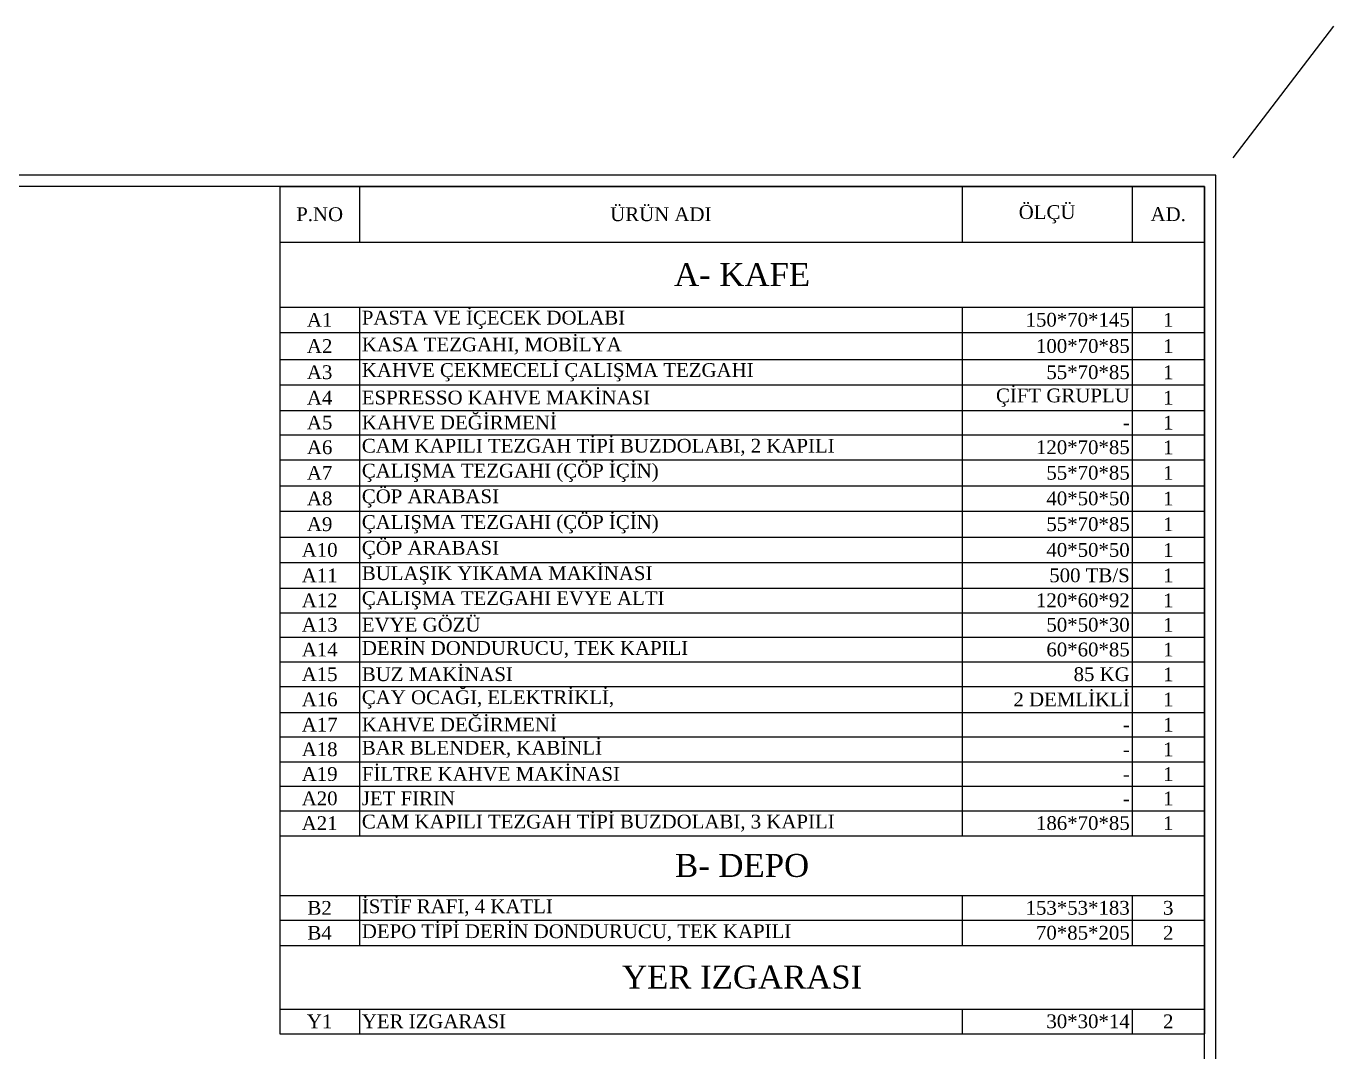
# Model space of a CAD drawing. Header units: centimetres. Extents: x 129504 to 136745, y 33909 to 36322.
# Drawn here: x 135608 to 136745, y 35429 to 36322 of the extents above; entities that cross this region are included whole.
import ezdxf

# ---------------------------------------------------------------- set-up
doc = ezdxf.new("R2010")
doc.units = ezdxf.units.CM
doc.header["$LTSCALE"] = 10
doc.header["$MEASUREMENT"] = 0
doc.layers.add('Sktürk ANTET', color=7, linetype='Continuous')
doc.styles.add('Halil 1', font='times.ttf', dxfattribs={"height": 12})

# ---------------------------------------------------------------- blocks, each defined once
blk = doc.blocks.new('*T21')
at = {"color": 0, "linetype": 'ByBlock', "lineweight": -2, "transparency": 16777216}
for p, q in [((0, 0), (804.3, 0)), ((0, 0), (0, -736.8)), ((69.3, 0), (69.3, -48.2)), ((593.5, 0), (593.5, -48.2)), ((741.3, 0), (741.3, -48.2)), ((804.3, 0), (804.3, -736.8)), ((0, -48.2), (804.3, -48.2)), ((0, -104.8), (804.3, -104.8)), ((69.3, -104.8), (69.3, -564.6)), ((593.5, -104.8), (593.5, -564.6)), ((741.3, -104.8), (741.3, -564.6)), ((0, -127), (804.3, -127)), ((0, -150.4), (804.3, -150.4)), ((0, -172.5), (804.3, -172.5)), ((0, -194.7), (804.3, -194.7)), ((0, -216), (804.3, -216)), ((0, -237.7), (804.3, -237.7)), ((0, -260.3), (804.3, -260.3)), ((0, -282.4), (804.3, -282.4)), ((0, -305), (804.3, -305)), ((0, -327.1), (804.3, -327.1)), ((0, -349.3), (804.3, -349.3)), ((0, -370.6), (804.3, -370.6)), ((0, -391.8), (804.3, -391.8)), ((0, -413.5), (804.3, -413.5)), ((0, -434.8), (804.3, -434.8)), ((0, -457.4), (804.3, -457.4)), ((0, -478.6), (804.3, -478.6)), ((0, -500.4), (804.3, -500.4)), ((0, -521.6), (804.3, -521.6)), ((0, -542.9), (804.3, -542.9)), ((0, -564.6), (804.3, -564.6)), ((0, -616.5), (804.3, -616.5)), ((69.3, -616.5), (69.3, -660)), ((593.5, -616.5), (593.5, -660)), ((741.3, -616.5), (741.3, -660)), ((0, -638.2), (804.3, -638.2)), ((0, -660), (804.3, -660)), ((0, -715.5), (804.3, -715.5)), ((69.3, -715.5), (69.3, -736.8)), ((593.5, -715.5), (593.5, -736.8)), ((741.3, -715.5), (741.3, -736.8)), ((0, -736.8), (804.3, -736.8))]:
    blk.add_line(p, q, dxfattribs=at)
at = {"color": 0, "transparency": 16777216, "style": 'Halil 1'}
for s, insert, char_height, width, attachment_point in [('P.NO', (34.6, -24.1), 12, 39.257, 5), ('ÜRÜN ADI', (331.4, -24.1), 12, 494.265, 5), ('ÖLÇÜ', (667.4, -24.1), 12, 117.737, 5), ('AD.', (772.8, -24.1), 12, 33.034, 5), ('A- KAFE', (402.1, -76.5), 20, 774.293, 5), ('A1', (34.6, -115.9), 12, 65.257, 5), ('PASTA VE İÇECEK DOLABI ^J', (71.3, -115.9), 12, 520.265, 4), ('150*70*145', (739.3, -115.9), 12, 143.737, 6), ('1', (772.8, -115.9), 12, 59.034, 5), ('A2', (34.6, -138.7), 12, 65.257, 5), ('KASA TEZGAHI, MOBİLYA ^J', (71.3, -138.7), 12, 520.265, 4), ('100*70*85', (739.3, -138.7), 12, 143.737, 6), ('1', (772.8, -138.7), 12, 59.034, 5), ('A3', (34.6, -161.5), 12, 65.257, 5), ('KAHVE ÇEKMECELİ ÇALIŞMA TEZGAHI ^J', (71.3, -161.5), 12, 520.265, 4), ('55*70*85', (739.3, -161.5), 12, 143.737, 6), ('1', (772.8, -161.5), 12, 59.034, 5), ('A4', (34.6, -183.6), 12, 65.257, 5), ('ESPRESSO KAHVE MAKİNASI ^J', (71.3, -183.6), 12, 520.265, 4), ('ÇİFT GRUPLU', (739.3, -183.6), 12, 143.737, 6), ('1', (772.8, -183.6), 12, 59.034, 5), ('A5', (34.6, -205.3), 12, 65.257, 5), ('KAHVE DEĞİRMENİ ^J', (71.3, -205.3), 12, 520.265, 4), ('1', (772.8, -205.3), 12, 59.034, 5), ('-', (739.3, -205.3), 12, 143.737, 6), ('A6', (34.6, -226.8), 12, 65.257, 5), ('CAM KAPILI TEZGAH TİPİ BUZDOLABI, 2 KAPILI ^J', (71.3, -226.8), 12, 520.265, 4), ('120*70*85', (739.3, -226.8), 12, 143.737, 6), ('1', (772.8, -226.8), 12, 59.034, 5), ('ÇALIŞMA TEZGAHI (ÇÖP İÇİN)^J', (71.3, -249), 12, 520.265, 4), ('A7', (34.6, -249), 12, 65.257, 5), ('55*70*85', (739.3, -249), 12, 143.737, 6), ('1', (772.8, -249), 12, 59.034, 5), ('ÇÖP ARABASI ^J', (71.3, -271.3), 12, 520.265, 4), ('A8', (34.6, -271.3), 12, 65.257, 5), ('40*50*50', (739.3, -271.3), 12, 143.737, 6), ('1', (772.8, -271.3), 12, 59.034, 5), ('ÇALIŞMA TEZGAHI (ÇÖP İÇİN)^J', (71.3, -293.7), 12, 520.265, 4), ('A9', (34.6, -293.7), 12, 65.257, 5), ('55*70*85', (739.3, -293.7), 12, 143.737, 6), ('1', (772.8, -293.7), 12, 59.034, 5), ('ÇÖP ARABASI ^J', (71.3, -316.1), 12, 520.265, 4), ('A10', (34.6, -316.1), 12, 65.257, 5), ('40*50*50', (739.3, -316.1), 12, 143.737, 6), ('1', (772.8, -316.1), 12, 59.034, 5), ('BULAŞIK YIKAMA MAKİNASI ^J', (71.3, -338.2), 12, 520.265, 4), ('A11', (34.6, -338.2), 12, 65.257, 5), ('500 TB/S', (739.3, -338.2), 12, 143.737, 6), ('1', (772.8, -338.2), 12, 59.034, 5), ('ÇALIŞMA TEZGAHI EVYE ALTI^J', (71.3, -359.9), 12, 520.265, 4), ('A12', (34.6, -359.9), 12, 65.257, 5), ('120*60*92', (739.3, -359.9), 12, 143.737, 6), ('1', (772.8, -359.9), 12, 59.034, 5), ('A13', (34.6, -381.2), 12, 65.257, 5), ('EVYE GÖZÜ ^J', (71.3, -381.2), 12, 520.265, 4), ('50*50*30', (739.3, -381.2), 12, 143.737, 6), ('1', (772.8, -381.2), 12, 59.034, 5), ('A14', (34.6, -402.7), 12, 65.257, 5), ('DERİN DONDURUCU, TEK KAPILI ^J', (71.3, -402.7), 12, 520.265, 4), ('60*60*85', (739.3, -402.7), 12, 143.737, 6), ('1', (772.8, -402.7), 12, 59.034, 5), ('A15', (34.6, -424.2), 12, 65.257, 5), ('BUZ MAKİNASI ^J', (71.3, -424.2), 12, 520.265, 4), ('85 KG', (739.3, -424.2), 12, 143.737, 6), ('1', (772.8, -424.2), 12, 59.034, 5), ('A16', (34.6, -446.1), 12, 65.257, 5), ('ÇAY OCAĞI, ELEKTRİKLİ,', (71.3, -446.1), 12, 520.265, 4), ('2 DEMLİKLİ', (739.3, -446.1), 12, 143.737, 6), ('1', (772.8, -446.1), 12, 59.034, 5), ('A17', (34.6, -468), 12, 65.257, 5), ('KAHVE DEĞİRMENİ ^J', (71.3, -468), 12, 520.265, 4), ('1', (772.8, -468), 12, 59.034, 5), ('-', (739.3, -468), 12, 143.737, 6), ('A18', (34.6, -489.5), 12, 65.257, 5), ('BAR BLENDER, KABİNLİ^J', (71.3, -489.5), 12, 520.265, 4), ('1', (772.8, -489.5), 12, 59.034, 5), ('-', (739.3, -489.5), 12, 143.737, 6), ('A19', (34.6, -511), 12, 65.257, 5), ('FİLTRE KAHVE MAKİNASI ^J', (71.3, -511), 12, 520.265, 4), ('1', (772.8, -511), 12, 59.034, 5), ('-', (739.3, -511), 12, 143.737, 6), ('A20', (34.6, -532.2), 12, 65.257, 5), ('JET FIRIN ^J', (71.3, -532.2), 12, 520.265, 4), ('-', (739.3, -532.2), 12, 143.737, 6), ('1', (772.8, -532.2), 12, 59.034, 5), ('CAM KAPILI TEZGAH TİPİ BUZDOLABI, 3 KAPILI ^J', (71.3, -553.7), 12, 520.265, 4), ('A21', (34.6, -553.7), 12, 65.257, 5), ('186*70*85', (739.3, -553.7), 12, 143.737, 6), ('1', (772.8, -553.7), 12, 59.034, 5), ('B- DEPO', (402.1, -590.6), 20, 800.293, 5), ('B2', (34.6, -627.4), 12, 65.257, 5), ('İSTİF RAFI, 4 KATLI', (71.3, -627.4), 12, 520.265, 4), ('153*53*183', (739.3, -627.4), 12, 143.737, 6), ('3', (772.8, -627.4), 12, 59.034, 5), ('B4', (34.6, -649.1), 12, 65.257, 5), ('DEPO TİPİ DERİN DONDURUCU, TEK KAPILI', (71.3, -649.1), 12, 520.265, 4), ('70*85*205', (739.3, -649.1), 12, 143.737, 6), ('2', (772.8, -649.1), 12, 59.034, 5), ('YER IZGARASI', (402.1, -687.7), 20, 800.293, 5), ('Y1', (34.6, -726.1), 12, 65.257, 5), ('YER IZGARASI', (71.3, -726.1), 12, 520.265, 4), ('30*30*14', (739.3, -726.1), 12, 143.737, 6), ('2', (772.8, -726.1), 12, 59.034, 5)]:
    blk.add_mtext(s, dxfattribs=dict(at, insert=insert, char_height=char_height, width=width, attachment_point=attachment_point))

msp = doc.modelspace()

# ---------------------------------------------------------------- linework, layer by layer
msp.add_line((136657.76, 36206.96), (136745.33, 36321.53))
at = {"layer": 'Sktürk ANTET'}
for points in [[(134632.76, 34736.96), (136642.76, 34736.96), (136642.76, 36191.96), (134632.76, 36191.96)], [(134642.76, 34746.96), (136632.76, 34746.96), (136632.76, 36181.96), (134642.76, 36181.96)]]:
    msp.add_lwpolyline(points, close=True, dxfattribs=at)

# ---------------------------------------------------------------- block references
msp.add_blockref('*T21', (135828.46, 36181.96))

doc.saveas('drawing.dxf')
